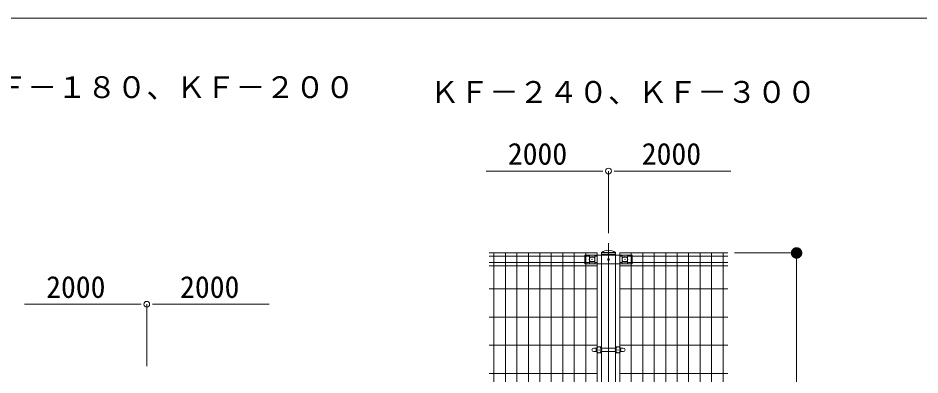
# Model space of a CAD drawing. Units: millimetres at full size; details may follow other scales. Extents: x 265 to 3003, y 4095 to 5961.
# Drawn here: x 1196 to 1981, y 5596 to 5907 of the extents above; entities that cross this region are included whole.
import ezdxf
from ezdxf.enums import TextEntityAlignment as Align

# ---------------------------------------------------------------- set-up
doc = ezdxf.new("R2010")
doc.units = ezdxf.units.MM
doc.header["$LTSCALE"] = 10
doc.header["$PDMODE"] = 32
doc.header["$PDSIZE"] = 5
doc.linetypes.add('USER1', pattern=[200, 125, -25, 25, -25])
for name, color, linetype, lineweight in [('_0-0_', 7, 'Continuous', 13), ('ハッチ', 4, 'Continuous', 13), ('寸法', 3, 'Continuous', 13), ('本体', 7, 'Continuous', 13)]:
    doc.layers.add(name, color=color, linetype=linetype, lineweight=lineweight)
doc.styles.add('ＭＳ ゴシック', font='')
doc.styles.get('ＭＳ ゴシック').set_extended_font_data('MS Gothic')

# ---------------------------------------------------------------- blocks, each defined once
blk = doc.blocks.new('filled_dot')
at = {"color": 0, "linetype": 'Continuous', "lineweight": -2, "const_width": 1.25}
blk.add_lwpolyline([(-0.625, 0, 1), (0.625, 0, 1)], format="xyb", close=True, dxfattribs=at)

msp = doc.modelspace()

# ---------------------------------------------------------------- linework, layer by layer
at = {"layer": '_0-0_', "color": 6}
msp.add_lwpolyline([(3002.92, 5906.57), (264.8, 5906.57), (264.8, 4094.76), (3002.92, 4094.76)], close=True, dxfattribs=at)
at = {"layer": 'ハッチ', "linetype": 'USER1'}
msp.add_line((1710.01, 5156.26), (1710.01, 5710.66), dxfattribs=at)
at = {"layer": '寸法', "color": 1}
for p, q in [((1700.01, 5773.52), (1603.38, 5773.52)), ((1705.01, 5773.52), (1700.01, 5773.52)), ((1710.01, 5719.52), (1710.01, 5773.52)), ((1715.01, 5773.52), (1720.01, 5773.52)), ((1720.01, 5773.52), (1816.65, 5773.52)), ((1819.81, 5702.26), (1873.81, 5702.26)), ((1873.81, 5702.26), (1873.81, 5222.26)), ((1297.92, 5657.67), (1201.29, 5657.67)), ((1302.92, 5657.67), (1297.92, 5657.67)), ((1307.92, 5603.67), (1307.92, 5657.67)), ((1312.92, 5657.67), (1317.92, 5657.67)), ((1317.92, 5657.67), (1414.55, 5657.67))]:
    msp.add_line(p, q, dxfattribs=at)
for centre, start, end in [((1710.01, 5773.52), 0, 180), ((1710.01, 5773.52), 0, 180), ((1710.01, 5773.52), 180, 0), ((1710.01, 5773.52), 180, 0), ((1307.92, 5657.67), 0, 180), ((1307.92, 5657.67), 0, 180), ((1307.92, 5657.67), 180, 0), ((1307.92, 5657.67), 180, 0)]:
    msp.add_arc(centre, 2.5, start, end, dxfattribs=at)
at = {"layer": '本体'}
for p, q in [((1703.96, 5702.66), (1716.06, 5702.66)), ((1703.96, 5702.66), (1703.96, 5222.26)), ((1716.06, 5222.26), (1716.06, 5702.66)), ((1700.21, 5702.26), (1606.21, 5702.26)), ((1693.41, 5699.46), (1606.21, 5699.46)), ((1610.21, 5468.26), (1610.21, 5702.26)), ((1620.21, 5468.26), (1620.21, 5702.26)), ((1630.21, 5468.26), (1630.21, 5702.26)), ((1640.21, 5468.26), (1640.21, 5702.26)), ((1650.21, 5468.26), (1650.21, 5702.26)), ((1660.21, 5468.26), (1660.21, 5702.26)), ((1670.21, 5468.26), (1670.21, 5702.26)), ((1680.21, 5468.26), (1680.21, 5702.26)), ((1689.41, 5692.86), (1689.41, 5700.46)), ((1689.41, 5700.46), (1730.61, 5700.46)), ((1690.21, 5468.26), (1690.21, 5702.26)), ((1693.41, 5692.86), (1693.41, 5700.46)), ((1698.01, 5698.46), (1693.41, 5698.46)), ((1698.01, 5694.86), (1693.41, 5694.86)), ((1698.01, 5692.86), (1698.01, 5700.46)), ((1700.21, 5699.46), (1698.01, 5699.46)), ((1700.21, 5468.26), (1700.21, 5702.26)), ((1703.96, 5701.26), (1716.06, 5701.26)), ((1719.81, 5702.26), (1813.81, 5702.26)), ((1719.81, 5468.26), (1719.81, 5702.26)), ((1719.81, 5699.46), (1722.01, 5699.46)), ((1722.01, 5692.86), (1722.01, 5700.46)), ((1722.01, 5698.46), (1726.61, 5698.46)), ((1722.01, 5694.86), (1726.61, 5694.86)), ((1726.61, 5692.86), (1726.61, 5700.46)), ((1726.61, 5699.46), (1813.81, 5699.46)), ((1729.81, 5468.26), (1729.81, 5702.26)), ((1730.61, 5692.86), (1730.61, 5700.46)), ((1739.81, 5468.26), (1739.81, 5702.26)), ((1749.81, 5468.26), (1749.81, 5702.26)), ((1759.81, 5468.26), (1759.81, 5702.26)), ((1769.81, 5468.26), (1769.81, 5702.26)), ((1779.81, 5468.26), (1779.81, 5702.26)), ((1789.81, 5468.26), (1789.81, 5702.26)), ((1799.81, 5468.26), (1799.81, 5702.26)), ((1809.81, 5468.26), (1809.81, 5702.26)), ((1693.41, 5693.86), (1606.21, 5693.86)), ((1700.21, 5691.06), (1606.21, 5691.06)), ((1689.41, 5692.86), (1730.61, 5692.86)), ((1700.21, 5693.86), (1698.01, 5693.86)), ((1719.81, 5693.86), (1722.01, 5693.86)), ((1719.81, 5691.06), (1813.81, 5691.06)), ((1726.61, 5693.86), (1813.81, 5693.86)), ((1700.21, 5670.94), (1606.21, 5670.94)), ((1719.81, 5670.94), (1813.81, 5670.94)), ((1700.21, 5646.46), (1606.21, 5646.46)), ((1719.81, 5646.46), (1813.81, 5646.46)), ((1700.21, 5621.98), (1606.21, 5621.98)), ((1700.21, 5619.48), (1697.11, 5619.48)), ((1700.21, 5616.48), (1697.11, 5616.48)), ((1700.21, 5620.48), (1703.21, 5620.48)), ((1703.21, 5620.48), (1703.21, 5615.48)), ((1703.21, 5619.48), (1716.81, 5619.48)), ((1703.21, 5616.48), (1716.81, 5616.48)), ((1716.81, 5620.48), (1716.81, 5615.48)), ((1719.81, 5620.48), (1716.81, 5620.48)), ((1719.81, 5621.98), (1813.81, 5621.98)), ((1719.81, 5619.48), (1722.91, 5619.48)), ((1719.81, 5616.48), (1722.91, 5616.48)), ((1703.21, 5615.48), (1700.21, 5615.48)), ((1716.81, 5615.48), (1719.81, 5615.48)), ((1700.21, 5597.5), (1606.21, 5597.5)), ((1719.81, 5597.5), (1813.81, 5597.5))]:
    msp.add_line(p, q, dxfattribs=at)
msp.add_circle((1710.01, 5696.66), 0.8, dxfattribs=at)
for centre, radius, start, end in [((1710.01, 5694.51), 10.15, 53.41445, 126.58555), ((1697.11, 5617.98), 1.5, 90, 270), ((1722.91, 5617.98), 1.5, 270, 90)]:
    msp.add_arc(centre, radius, start, end, dxfattribs=at)
for p in [(1695.71, 5696.66), (1724.31, 5696.66), (1701.71, 5617.98), (1718.31, 5617.98)]:
    msp.add_point(p, dxfattribs=at)

# ---------------------------------------------------------------- block references
at = {"layer": '寸法', "color": 1, "xscale": 4, "yscale": 4, "rotation": 270}
msp.add_blockref('filled_dot', (1873.81, 5702.26), dxfattribs=at)

# ---------------------------------------------------------------- texts
at = {"layer": '寸法', "style": 'ＭＳ ゴシック'}
for s, p in [('ＫＦ－１８０、ＫＦ－２００', (1152.17, 5831.26)), ('ＫＦ－２４０、ＫＦ－３００', (1554.26, 5827.11))]:
    msp.add_text(s, height=18.99, dxfattribs=at).set_placement(p, align=Align.BOTTOM_LEFT)
for p in [(1648.19, 5788.52), (1764.83, 5788.52), (1246.1, 5672.67), (1362.73, 5672.67)]:
    msp.add_text('2000', height=18.99, dxfattribs=at).set_placement(p, align=Align.MIDDLE_CENTER)

doc.saveas('drawing.dxf')
